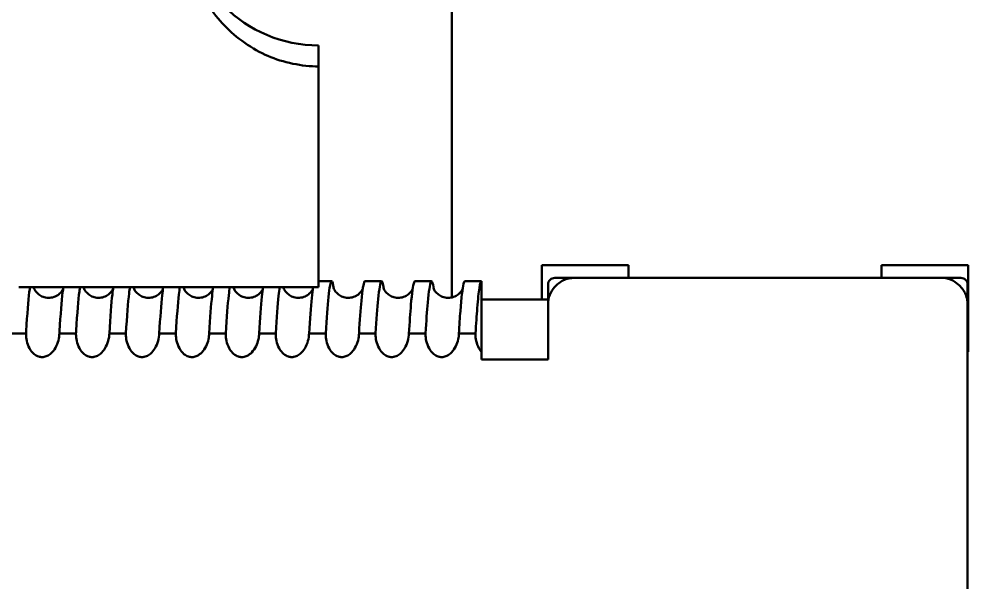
# Model space of a CAD drawing. Header units: millimetres. Extents: x -106 to 841, y -50 to 594.
# Drawn here: x 228.33 to 242.58, y 310.84 to 319.3 of the extents above; entities that cross this region are included whole.
import ezdxf

# ---------------------------------------------------------------- set-up
doc = ezdxf.new("R2010")
doc.units = ezdxf.units.MM
doc.layers.add('Visible (ISO)', color=7, linetype='Continuous', lineweight=50)

msp = doc.modelspace()

# ---------------------------------------------------------------- linework, layer by layer
at = {"layer": 'Visible (ISO)'}
for p, q in [((234.831, 315.116), (234.831, 375.018)), ((232.831, 318.584), (232.831, 318.9)), ((232.831, 315.27), (232.831, 318.584)), ((236.184, 315.6), (236.184, 315.085)), ((237.484, 315.6), (236.184, 315.6)), ((237.484, 315.41), (237.484, 315.6)), ((241.284, 315.6), (241.284, 315.41)), ((242.584, 315.6), (241.284, 315.6)), ((242.584, 314.3), (242.584, 315.6)), ((232.831, 315.36), (233.027, 315.36)), ((233.527, 315.36), (233.777, 315.36)), ((234.277, 315.36), (234.527, 315.36)), ((235.027, 315.36), (235.277, 315.36)), ((235.277, 314.297), (235.277, 315.36)), ((242.181, 315.41), (236.672, 315.41)), ((228.331, 315.27), (232.831, 315.27)), ((235.277, 315.085), (236.277, 315.085)), ((236.277, 315.015), (236.277, 314.183)), ((242.577, 309.806), (242.577, 315.015)), ((228.437, 314.576), (228.188, 314.576)), ((229.187, 314.576), (228.938, 314.576)), ((229.937, 314.576), (229.688, 314.576)), ((230.687, 314.576), (230.438, 314.576)), ((231.437, 314.576), (231.188, 314.576)), ((232.187, 314.576), (231.938, 314.576)), ((232.937, 314.576), (232.688, 314.576)), ((233.687, 314.576), (233.438, 314.576)), ((234.437, 314.576), (234.188, 314.576)), ((235.187, 314.576), (234.938, 314.576)), ((235.277, 314.183), (235.277, 314.297)), ((242.577, 314.3), (242.584, 314.3)), ((236.277, 314.183), (235.277, 314.183))]:
    msp.add_line(p, q, dxfattribs=at)
msp.add_arc((232.831, 320.9), 2, 180, 270, dxfattribs=at)
for points, knots in [([(232.831, 318.584), (232.585, 318.584), (232.296, 318.644), (231.839, 318.842), (231.591, 319.015), (231.242, 319.38), (231.078, 319.635), (230.889, 320.106), (230.831, 320.406), (230.831, 320.661)], [0.601427, 0.601427, 0.601427, 0.601427, 0.6751708, 0.6751708, 0.7508207, 0.7508207, 0.8266671, 0.8266671, 0.9030965, 0.9030965, 0.9030965, 0.9030965]), ([(232.937, 314.576), (232.95, 314.804), (232.964, 314.989), (232.994, 315.272), (233.01, 315.352), (233.036, 315.366), (233.048, 315.327), (233.06, 315.244)], [23.8448919, 23.8448919, 23.8448919, 23.8448919, 23.945643, 23.945643, 24.0592602, 24.0592602, 24.1479239, 24.1479239, 24.1479239, 24.1479239]), ([(233.527, 315.36), (233.525, 315.36), (233.522, 315.358), (233.505, 315.33), (233.489, 315.232), (233.461, 314.939), (233.449, 314.774), (233.438, 314.576)], [4.3423488, 4.3423488, 4.3423488, 4.3423488, 4.3611582, 4.3611582, 4.4759049, 4.4759049, 4.5637404, 4.5637404, 4.5637404, 4.5637404]), ([(233.687, 314.576), (233.699, 314.787), (233.712, 314.961), (233.741, 315.25), (233.757, 315.341), (233.784, 315.372), (233.797, 315.333), (233.81, 315.244)], [25.6952883, 25.6952883, 25.6952883, 25.6952883, 25.7882005, 25.7882005, 25.9018793, 25.9018793, 25.9977252, 25.9977252, 25.9977252, 25.9977252]), ([(234.277, 315.36), (234.273, 315.36), (234.269, 315.355), (234.249, 315.301), (234.233, 315.186), (234.207, 314.886), (234.197, 314.742), (234.188, 314.576)], [2.4800003, 2.4800003, 2.4800003, 2.4800003, 2.5121779, 2.5121779, 2.627333, 2.627333, 2.7011625, 2.7011625, 2.7011625, 2.7011625]), ([(234.437, 314.576), (234.448, 314.759), (234.459, 314.915), (234.486, 315.212), (234.502, 315.318), (234.531, 315.38), (234.545, 315.344), (234.56, 315.244)], [27.5426009, 27.5426009, 27.5426009, 27.5426009, 27.6233561, 27.6233561, 27.7373432, 27.7373432, 27.844639, 27.844639, 27.844639, 27.844639]), ([(235.027, 315.36), (235.02, 315.36), (235.014, 315.347), (234.992, 315.254), (234.976, 315.116), (234.952, 314.813), (234.945, 314.701), (234.938, 314.576)], [0.6187987, 0.6187987, 0.6187987, 0.6187987, 0.6686325, 0.6686325, 0.7844385, 0.7844385, 0.8398741, 0.8398741, 0.8398741, 0.8398741]), ([(235.187, 314.576), (235.196, 314.721), (235.204, 314.849), (235.224, 315.09), (235.235, 315.192), (235.256, 315.327), (235.267, 315.361), (235.277, 315.36)], [29.3881886, 29.3881886, 29.3881886, 29.3881886, 29.4520975, 29.4520975, 29.5305176, 29.5305176, 29.6076158, 29.6076158, 29.6076158, 29.6076158]), ([(236.672, 315.41), (236.645, 315.41), (236.617, 315.408), (236.554, 315.395), (236.526, 315.383), (236.457, 315.349), (236.41, 315.31), (236.347, 315.238), (236.32, 315.2), (236.284, 315.11), (236.277, 315.063), (236.277, 315.015)], [-0.06008414, -0.06008414, -0.06008414, -0.06008414, -0.05530127, -0.05530127, -0.04874788, -0.04874788, -0.02928858, -0.02928858, -0.01446579, -0.01446579, -0.00002481, -0.00002481, -0.00002481, -0.00002481]), ([(236.277, 315.31), (236.277, 315.337), (236.287, 315.363), (236.325, 315.4), (236.351, 315.41), (236.377, 315.41)], [0, 0, 0, 0, 0.5, 0.5, 1, 1, 1, 1]), ([(236.277, 315.015), (236.277, 315.039), (236.277, 315.062), (236.277, 315.083), (236.277, 315.112), (236.277, 315.138), (236.277, 315.163), (236.277, 315.261), (236.277, 315.31), (236.277, 315.31)], [0.2840931, 0.2840931, 0.2840931, 0.2840931, 0.375, 0.375, 0.375, 0.5, 0.5, 0.5, 1, 1, 1, 1]), ([(236.377, 315.41), (236.377, 315.41), (236.404, 315.41), (236.46, 315.41), (236.478, 315.41), (236.5, 315.41), (236.524, 315.41), (236.566, 315.41), (236.615, 315.41), (236.672, 315.41)], [0, 0, 0, 0, 0.375, 0.375, 0.375, 0.5, 0.5, 0.5, 0.7161658, 0.7161658, 0.7161658, 0.7161658]), ([(242.577, 315.015), (242.577, 315.042), (242.574, 315.07), (242.561, 315.134), (242.55, 315.161), (242.516, 315.23), (242.476, 315.277), (242.405, 315.34), (242.367, 315.367), (242.276, 315.403), (242.229, 315.41), (242.181, 315.41)], [-0.06008414, -0.06008414, -0.06008414, -0.06008414, -0.05530127, -0.05530127, -0.04874788, -0.04874788, -0.02928858, -0.02928858, -0.01446579, -0.01446579, -0.00002481, -0.00002481, -0.00002481, -0.00002481]), ([(242.181, 315.41), (242.205, 315.41), (242.228, 315.41), (242.249, 315.41), (242.278, 315.41), (242.304, 315.41), (242.329, 315.41), (242.427, 315.41), (242.477, 315.41), (242.477, 315.41)], [0.2840931, 0.2840931, 0.2840931, 0.2840931, 0.375, 0.375, 0.375, 0.5, 0.5, 0.5, 1, 1, 1, 1]), ([(242.477, 315.41), (242.503, 315.41), (242.529, 315.4), (242.566, 315.363), (242.577, 315.337), (242.577, 315.31)], [0, 0, 0, 0, 0.5, 0.5, 1, 1, 1, 1]), ([(242.577, 315.31), (242.577, 315.31), (242.577, 315.283), (242.577, 315.227), (242.577, 315.209), (242.577, 315.187), (242.577, 315.163), (242.577, 315.121), (242.577, 315.072), (242.577, 315.015)], [0, 0, 0, 0, 0.375, 0.375, 0.375, 0.5, 0.5, 0.5, 0.7161658, 0.7161658, 0.7161658, 0.7161658]), ([(228.437, 314.576), (228.44, 314.622), (228.442, 314.666), (228.46, 314.949), (228.476, 315.129), (228.494, 315.25), (228.496, 315.26), (228.497, 315.27)], [12.723941, 12.723941, 12.723941, 12.723941, 12.7440868, 12.7440868, 12.8582609, 12.8582609, 12.8704645, 12.8704645, 12.8704645, 12.8704645]), ([(228.553, 315.262), (228.553, 315.262), (228.553, 315.262), (228.554, 315.258), (228.556, 315.253), (228.564, 315.236), (228.569, 315.225), (228.583, 315.205), (228.59, 315.197), (228.61, 315.175), (228.626, 315.161), (228.664, 315.136), (228.687, 315.126), (228.737, 315.112), (228.766, 315.109), (228.823, 315.113), (228.851, 315.12), (228.902, 315.143), (228.924, 315.158), (228.957, 315.189), (228.969, 315.204), (228.985, 315.227), (228.99, 315.236), (228.993, 315.243), (228.993, 315.244), (228.994, 315.244)], [0.41726806, 0.41726806, 0.41726806, 0.41726806, 0.42327513, 0.42327513, 0.43491201, 0.43491201, 0.44370211, 0.44370211, 0.4486545, 0.4486545, 0.45686031, 0.45686031, 0.46515547, 0.46515547, 0.47440665, 0.47440665, 0.48392853, 0.48392853, 0.4933756, 0.4933756, 0.50205454, 0.50205454, 0.5100681, 0.5100681, 0.5106855, 0.5106855, 0.5106855, 0.5106855]), ([(228.998, 315.27), (228.994, 315.248), (228.99, 315.221), (228.971, 315.062), (228.955, 314.866), (228.939, 314.6), (228.938, 314.588), (228.938, 314.576)], [15.6374478, 15.6374478, 15.6374478, 15.6374478, 15.6653056, 15.6653056, 15.7801653, 15.7801653, 15.7855093, 15.7855093, 15.7855093, 15.7855093]), ([(229.187, 314.576), (229.188, 314.592), (229.189, 314.607), (229.205, 314.882), (229.222, 315.08), (229.241, 315.23), (229.244, 315.252), (229.247, 315.27)], [14.5706352, 14.5706352, 14.5706352, 14.5706352, 14.5775751, 14.5775751, 14.6945099, 14.6945099, 14.7173272, 14.7173272, 14.7173272, 14.7173272]), ([(229.303, 315.262), (229.303, 315.262), (229.303, 315.262), (229.304, 315.258), (229.306, 315.253), (229.314, 315.236), (229.319, 315.225), (229.333, 315.205), (229.34, 315.197), (229.36, 315.175), (229.376, 315.161), (229.414, 315.136), (229.437, 315.126), (229.487, 315.112), (229.516, 315.109), (229.573, 315.113), (229.601, 315.12), (229.652, 315.143), (229.674, 315.158), (229.707, 315.189), (229.719, 315.204), (229.735, 315.227), (229.74, 315.236), (229.743, 315.243), (229.743, 315.244), (229.744, 315.244)], [0.41726806, 0.41726806, 0.41726806, 0.41726806, 0.42327513, 0.42327513, 0.43491201, 0.43491201, 0.44370211, 0.44370211, 0.4486545, 0.4486545, 0.45686031, 0.45686031, 0.46515548, 0.46515548, 0.47440665, 0.47440665, 0.48392853, 0.48392853, 0.4933756, 0.4933756, 0.50205454, 0.50205454, 0.5100681, 0.5100681, 0.5106855, 0.5106855, 0.5106855, 0.5106855]), ([(229.748, 315.27), (229.743, 315.241), (229.738, 315.205), (229.718, 315.028), (229.702, 314.829), (229.688, 314.576)], [13.7704601, 13.7704601, 13.7704601, 13.7704601, 13.8064265, 13.8064265, 13.9188564, 13.9188564, 13.9188564, 13.9188564]), ([(229.937, 314.576), (229.952, 314.839), (229.968, 315.043), (229.989, 315.214), (229.993, 315.245), (229.997, 315.27)], [16.4197967, 16.4197967, 16.4197967, 16.4197967, 16.5353153, 16.5353153, 16.5667707, 16.5667707, 16.5667707, 16.5667707]), ([(230.053, 315.262), (230.053, 315.262), (230.053, 315.262), (230.054, 315.258), (230.056, 315.253), (230.064, 315.236), (230.069, 315.225), (230.083, 315.205), (230.09, 315.197), (230.11, 315.175), (230.126, 315.161), (230.164, 315.136), (230.187, 315.126), (230.237, 315.112), (230.266, 315.109), (230.323, 315.113), (230.351, 315.12), (230.402, 315.143), (230.424, 315.158), (230.457, 315.189), (230.469, 315.204), (230.485, 315.227), (230.49, 315.236), (230.493, 315.243), (230.493, 315.244), (230.494, 315.244)], [0.41726806, 0.41726806, 0.41726806, 0.41726806, 0.42327513, 0.42327513, 0.43491201, 0.43491201, 0.44370211, 0.44370211, 0.4486545, 0.4486545, 0.45686031, 0.45686031, 0.46515548, 0.46515548, 0.47440665, 0.47440665, 0.48392853, 0.48392853, 0.4933756, 0.4933756, 0.50205454, 0.50205454, 0.5100681, 0.5100681, 0.5106855, 0.5106855, 0.5106855, 0.5106855]), ([(230.498, 315.27), (230.492, 315.238), (230.487, 315.197), (230.466, 315.013), (230.452, 314.819), (230.438, 314.576)], [11.8991454, 11.8991454, 11.8991454, 11.8991454, 11.9393712, 11.9393712, 12.0479352, 12.0479352, 12.0479352, 12.0479352]), ([(230.687, 314.576), (230.702, 314.827), (230.717, 315.025), (230.737, 315.203), (230.742, 315.241), (230.747, 315.27)], [18.2727804, 18.2727804, 18.2727804, 18.2727804, 18.3835196, 18.3835196, 18.420122, 18.420122, 18.420122, 18.420122]), ([(230.803, 315.262), (230.803, 315.262), (230.803, 315.262), (230.804, 315.258), (230.806, 315.253), (230.814, 315.236), (230.819, 315.225), (230.833, 315.205), (230.84, 315.197), (230.86, 315.175), (230.876, 315.161), (230.914, 315.136), (230.937, 315.126), (230.987, 315.112), (231.016, 315.109), (231.073, 315.113), (231.101, 315.12), (231.152, 315.143), (231.174, 315.158), (231.207, 315.189), (231.219, 315.204), (231.235, 315.227), (231.24, 315.236), (231.243, 315.243), (231.243, 315.244), (231.244, 315.244)], [0.41726807, 0.41726807, 0.41726807, 0.41726807, 0.42327513, 0.42327513, 0.43491201, 0.43491201, 0.44370211, 0.44370211, 0.44865451, 0.44865451, 0.45686032, 0.45686032, 0.46515548, 0.46515548, 0.47440666, 0.47440666, 0.48392853, 0.48392853, 0.49337561, 0.49337561, 0.50205454, 0.50205454, 0.51006811, 0.51006811, 0.51068551, 0.51068551, 0.51068551, 0.51068551]), ([(231.248, 315.27), (231.242, 315.236), (231.236, 315.192), (231.216, 315.005), (231.201, 314.814), (231.188, 314.576)], [10.0230326, 10.0230326, 10.0230326, 10.0230326, 10.0656842, 10.0656842, 10.1720563, 10.1720563, 10.1720563, 10.1720563]), ([(231.437, 314.576), (231.451, 314.82), (231.466, 315.015), (231.487, 315.198), (231.492, 315.238), (231.497, 315.27)], [20.1306137, 20.1306137, 20.1306137, 20.1306137, 20.2388563, 20.2388563, 20.2783801, 20.2783801, 20.2783801, 20.2783801]), ([(231.553, 315.262), (231.553, 315.262), (231.553, 315.262), (231.554, 315.258), (231.556, 315.253), (231.564, 315.236), (231.569, 315.225), (231.583, 315.205), (231.59, 315.197), (231.61, 315.175), (231.626, 315.161), (231.664, 315.136), (231.687, 315.126), (231.737, 315.112), (231.766, 315.109), (231.823, 315.113), (231.851, 315.12), (231.902, 315.143), (231.924, 315.158), (231.957, 315.189), (231.969, 315.204), (231.985, 315.227), (231.99, 315.236), (231.993, 315.243), (231.993, 315.244), (231.994, 315.244)], [0.41726806, 0.41726806, 0.41726806, 0.41726806, 0.42327513, 0.42327513, 0.43491201, 0.43491201, 0.44370211, 0.44370211, 0.4486545, 0.4486545, 0.45686031, 0.45686031, 0.46515548, 0.46515548, 0.47440665, 0.47440665, 0.48392853, 0.48392853, 0.4933756, 0.4933756, 0.50205454, 0.50205454, 0.5100681, 0.5100681, 0.5106855, 0.5106855, 0.5106855, 0.5106855]), ([(231.998, 315.27), (231.992, 315.234), (231.985, 315.185), (231.965, 314.993), (231.951, 314.807), (231.938, 314.576)], [8.1494332, 8.1494332, 8.1494332, 8.1494332, 8.1951088, 8.1951088, 8.2980467, 8.2980467, 8.2980467, 8.2980467]), ([(232.187, 314.576), (232.201, 314.815), (232.215, 315.006), (232.236, 315.193), (232.242, 315.236), (232.247, 315.27)], [21.990219, 21.990219, 21.990219, 21.990219, 22.0957241, 22.0957241, 22.1376884, 22.1376884, 22.1376884, 22.1376884]), ([(232.303, 315.262), (232.303, 315.262), (232.303, 315.262), (232.304, 315.258), (232.306, 315.253), (232.314, 315.236), (232.319, 315.225), (232.333, 315.205), (232.34, 315.197), (232.36, 315.175), (232.376, 315.161), (232.414, 315.136), (232.437, 315.126), (232.487, 315.112), (232.516, 315.109), (232.573, 315.113), (232.601, 315.12), (232.652, 315.143), (232.674, 315.158), (232.707, 315.189), (232.719, 315.204), (232.735, 315.227), (232.74, 315.236), (232.743, 315.243), (232.743, 315.244), (232.744, 315.244)], [0.41726806, 0.41726806, 0.41726806, 0.41726806, 0.42327513, 0.42327513, 0.43491201, 0.43491201, 0.44370211, 0.44370211, 0.4486545, 0.4486545, 0.45686031, 0.45686031, 0.46515548, 0.46515548, 0.47440665, 0.47440665, 0.48392853, 0.48392853, 0.4933756, 0.4933756, 0.50205454, 0.50205454, 0.5100681, 0.5100681, 0.5106855, 0.5106855, 0.5106855, 0.5106855]), ([(232.748, 315.27), (232.741, 315.229), (232.734, 315.174), (232.713, 314.973), (232.7, 314.794), (232.688, 314.576)], [6.280664, 6.280664, 6.280664, 6.280664, 6.3317559, 6.3317559, 6.4289348, 6.4289348, 6.4289348, 6.4289348]), ([(233.053, 315.262), (233.053, 315.262), (233.053, 315.262), (233.054, 315.258), (233.056, 315.253), (233.064, 315.236), (233.069, 315.225), (233.083, 315.205), (233.09, 315.197), (233.11, 315.175), (233.126, 315.161), (233.164, 315.136), (233.187, 315.126), (233.237, 315.112), (233.266, 315.109), (233.323, 315.113), (233.351, 315.12), (233.402, 315.143), (233.424, 315.158), (233.457, 315.189), (233.469, 315.204), (233.485, 315.227), (233.49, 315.236), (233.493, 315.243), (233.493, 315.244), (233.494, 315.244)], [0.41726806, 0.41726806, 0.41726806, 0.41726806, 0.42327513, 0.42327513, 0.43491201, 0.43491201, 0.44370211, 0.44370211, 0.4486545, 0.4486545, 0.45686031, 0.45686031, 0.46515548, 0.46515548, 0.47440665, 0.47440665, 0.48392853, 0.48392853, 0.4933756, 0.4933756, 0.50205454, 0.50205454, 0.5100681, 0.5100681, 0.5106855, 0.5106855, 0.5106855, 0.5106855]), ([(233.803, 315.262), (233.803, 315.262), (233.803, 315.262), (233.804, 315.258), (233.806, 315.253), (233.814, 315.236), (233.819, 315.225), (233.833, 315.205), (233.84, 315.197), (233.86, 315.175), (233.876, 315.161), (233.914, 315.136), (233.937, 315.126), (233.987, 315.112), (234.016, 315.109), (234.073, 315.113), (234.101, 315.12), (234.152, 315.143), (234.174, 315.158), (234.207, 315.189), (234.219, 315.204), (234.235, 315.227), (234.24, 315.236), (234.243, 315.243), (234.243, 315.244), (234.244, 315.244)], [0.41726806, 0.41726806, 0.41726806, 0.41726806, 0.42327513, 0.42327513, 0.43491201, 0.43491201, 0.44370211, 0.44370211, 0.4486545, 0.4486545, 0.45686031, 0.45686031, 0.46515548, 0.46515548, 0.47440665, 0.47440665, 0.48392853, 0.48392853, 0.4933756, 0.4933756, 0.50205454, 0.50205454, 0.5100681, 0.5100681, 0.5106855, 0.5106855, 0.5106855, 0.5106855]), ([(234.553, 315.262), (234.553, 315.262), (234.553, 315.262), (234.554, 315.258), (234.556, 315.253), (234.564, 315.236), (234.569, 315.225), (234.583, 315.205), (234.59, 315.197), (234.61, 315.175), (234.626, 315.161), (234.664, 315.136), (234.687, 315.126), (234.737, 315.112), (234.766, 315.109), (234.823, 315.113), (234.851, 315.12), (234.902, 315.143), (234.924, 315.158), (234.957, 315.189), (234.969, 315.204), (234.985, 315.227), (234.99, 315.236), (234.993, 315.243), (234.993, 315.244), (234.994, 315.244)], [0.41726806, 0.41726806, 0.41726806, 0.41726806, 0.42327513, 0.42327513, 0.43491201, 0.43491201, 0.44370211, 0.44370211, 0.4486545, 0.4486545, 0.45686031, 0.45686031, 0.46515547, 0.46515547, 0.47440665, 0.47440665, 0.48392853, 0.48392853, 0.4933756, 0.4933756, 0.50205454, 0.50205454, 0.5100681, 0.5100681, 0.5106855, 0.5106855, 0.5106855, 0.5106855]), ([(228.938, 314.576), (228.937, 314.541), (228.932, 314.506), (228.913, 314.433), (228.898, 314.394), (228.859, 314.328), (228.837, 314.299), (228.794, 314.261), (228.775, 314.249), (228.736, 314.23), (228.715, 314.224), (228.691, 314.221), (228.688, 314.221), (228.682, 314.221), (228.68, 314.221), (228.66, 314.221), (228.644, 314.223), (228.602, 314.236), (228.579, 314.249), (228.532, 314.288), (228.508, 314.317), (228.47, 314.388), (228.456, 314.426), (228.44, 314.498), (228.437, 314.532), (228.437, 314.569), (228.437, 314.572), (228.437, 314.576)], [-0.1049128, -0.1049128, -0.1049128, -0.1049128, -0.0930355, -0.0930355, -0.0791408, -0.0791408, -0.0669353, -0.0669353, -0.0593338, -0.0593338, -0.05198, -0.05198, -0.0508406, -0.0508406, -0.0500369, -0.0500369, -0.0442115, -0.0442115, -0.035207, -0.035207, -0.0231856, -0.0231856, -0.0110571, -0.0110571, -0.0010917, -0.0010917, 0, 0, 0, 0]), ([(229.688, 314.576), (229.687, 314.538), (229.681, 314.501), (229.66, 314.425), (229.644, 314.386), (229.604, 314.321), (229.582, 314.293), (229.537, 314.256), (229.516, 314.243), (229.483, 314.23), (229.472, 314.226), (229.455, 314.223), (229.45, 314.222), (229.441, 314.221), (229.438, 314.221), (229.432, 314.221), (229.43, 314.221), (229.41, 314.221), (229.394, 314.223), (229.352, 314.236), (229.329, 314.249), (229.282, 314.288), (229.258, 314.317), (229.22, 314.388), (229.206, 314.426), (229.19, 314.498), (229.187, 314.532), (229.187, 314.569), (229.187, 314.572), (229.187, 314.576)], [-0.104894, -0.104894, -0.104894, -0.104894, -0.0920717, -0.0920717, -0.0780074, -0.0780074, -0.0661036, -0.0661036, -0.0579072, -0.0579072, -0.053936, -0.053936, -0.05198, -0.05198, -0.0508406, -0.0508406, -0.0500369, -0.0500369, -0.0442115, -0.0442115, -0.035207, -0.035207, -0.0231856, -0.0231856, -0.0110571, -0.0110571, -0.0010917, -0.0010917, 0, 0, 0, 0]), ([(230.438, 314.576), (230.437, 314.538), (230.431, 314.501), (230.41, 314.425), (230.394, 314.386), (230.354, 314.321), (230.332, 314.293), (230.287, 314.256), (230.266, 314.243), (230.233, 314.23), (230.222, 314.226), (230.205, 314.223), (230.2, 314.222), (230.191, 314.221), (230.188, 314.221), (230.182, 314.221), (230.18, 314.221), (230.16, 314.221), (230.144, 314.223), (230.102, 314.236), (230.079, 314.249), (230.032, 314.288), (230.008, 314.317), (229.97, 314.388), (229.956, 314.426), (229.94, 314.498), (229.937, 314.532), (229.937, 314.569), (229.937, 314.572), (229.937, 314.576)], [-0.104894, -0.104894, -0.104894, -0.104894, -0.0920717, -0.0920717, -0.0780074, -0.0780074, -0.0661036, -0.0661036, -0.0579072, -0.0579072, -0.053936, -0.053936, -0.05198, -0.05198, -0.0508406, -0.0508406, -0.0500369, -0.0500369, -0.0442115, -0.0442115, -0.035207, -0.035207, -0.0231856, -0.0231856, -0.0110571, -0.0110571, -0.0010917, -0.0010917, 0, 0, 0, 0]), ([(231.188, 314.576), (231.187, 314.547), (231.183, 314.517), (231.169, 314.453), (231.157, 314.418), (231.125, 314.351), (231.103, 314.318), (231.056, 314.271), (231.034, 314.253), (230.988, 314.231), (230.967, 314.224), (230.941, 314.221), (230.938, 314.221), (230.932, 314.221), (230.93, 314.221), (230.91, 314.221), (230.894, 314.223), (230.852, 314.236), (230.829, 314.249), (230.782, 314.288), (230.758, 314.317), (230.72, 314.388), (230.706, 314.426), (230.69, 314.498), (230.687, 314.532), (230.687, 314.569), (230.687, 314.572), (230.687, 314.576)], [-0.1048896, -0.1048896, -0.1048896, -0.1048896, -0.0948571, -0.0948571, -0.0825069, -0.0825069, -0.0694018, -0.0694018, -0.0597858, -0.0597858, -0.05198, -0.05198, -0.0508406, -0.0508406, -0.0500369, -0.0500369, -0.0442115, -0.0442115, -0.035207, -0.035207, -0.0231856, -0.0231856, -0.0110571, -0.0110571, -0.0010917, -0.0010917, 0, 0, 0, 0]), ([(231.938, 314.576), (231.937, 314.547), (231.933, 314.517), (231.919, 314.453), (231.907, 314.418), (231.875, 314.351), (231.853, 314.318), (231.806, 314.271), (231.784, 314.253), (231.738, 314.231), (231.717, 314.224), (231.691, 314.221), (231.688, 314.221), (231.682, 314.221), (231.68, 314.221), (231.66, 314.221), (231.644, 314.223), (231.602, 314.236), (231.579, 314.249), (231.532, 314.288), (231.508, 314.317), (231.47, 314.388), (231.456, 314.426), (231.44, 314.498), (231.437, 314.532), (231.437, 314.569), (231.437, 314.572), (231.437, 314.576)], [-0.1048896, -0.1048896, -0.1048896, -0.1048896, -0.0948571, -0.0948571, -0.0825069, -0.0825069, -0.0694018, -0.0694018, -0.0597858, -0.0597858, -0.05198, -0.05198, -0.0508406, -0.0508406, -0.0500369, -0.0500369, -0.0442115, -0.0442115, -0.035207, -0.035207, -0.0231856, -0.0231856, -0.0110571, -0.0110571, -0.0010917, -0.0010917, 0, 0, 0, 0]), ([(232.688, 314.576), (232.687, 314.538), (232.681, 314.501), (232.66, 314.425), (232.644, 314.386), (232.604, 314.321), (232.582, 314.293), (232.537, 314.256), (232.516, 314.243), (232.483, 314.23), (232.472, 314.226), (232.455, 314.223), (232.45, 314.222), (232.441, 314.221), (232.438, 314.221), (232.432, 314.221), (232.43, 314.221), (232.41, 314.221), (232.394, 314.223), (232.352, 314.236), (232.329, 314.249), (232.282, 314.288), (232.258, 314.317), (232.22, 314.388), (232.206, 314.426), (232.19, 314.498), (232.187, 314.532), (232.187, 314.569), (232.187, 314.572), (232.187, 314.576)], [-0.104894, -0.104894, -0.104894, -0.104894, -0.0920717, -0.0920717, -0.0780074, -0.0780074, -0.0661036, -0.0661036, -0.0579072, -0.0579072, -0.053936, -0.053936, -0.05198, -0.05198, -0.0508406, -0.0508406, -0.0500369, -0.0500369, -0.0442115, -0.0442115, -0.035207, -0.035207, -0.0231856, -0.0231856, -0.0110571, -0.0110571, -0.0010917, -0.0010917, 0, 0, 0, 0]), ([(233.438, 314.576), (233.437, 314.541), (233.432, 314.506), (233.413, 314.433), (233.398, 314.394), (233.359, 314.328), (233.337, 314.299), (233.294, 314.261), (233.275, 314.249), (233.236, 314.23), (233.215, 314.224), (233.191, 314.221), (233.188, 314.221), (233.182, 314.221), (233.18, 314.221), (233.16, 314.221), (233.144, 314.223), (233.102, 314.236), (233.079, 314.249), (233.032, 314.288), (233.008, 314.317), (232.97, 314.388), (232.956, 314.426), (232.94, 314.498), (232.937, 314.532), (232.937, 314.569), (232.937, 314.572), (232.937, 314.576)], [-0.1049128, -0.1049128, -0.1049128, -0.1049128, -0.0930355, -0.0930355, -0.0791408, -0.0791408, -0.0669353, -0.0669353, -0.0593338, -0.0593338, -0.05198, -0.05198, -0.0508406, -0.0508406, -0.0500369, -0.0500369, -0.0442115, -0.0442115, -0.035207, -0.035207, -0.0231856, -0.0231856, -0.0110571, -0.0110571, -0.0010917, -0.0010917, 0, 0, 0, 0]), ([(234.188, 314.576), (234.187, 314.538), (234.181, 314.501), (234.16, 314.425), (234.144, 314.386), (234.104, 314.321), (234.082, 314.293), (234.037, 314.256), (234.016, 314.243), (233.983, 314.23), (233.972, 314.226), (233.955, 314.223), (233.95, 314.222), (233.941, 314.221), (233.938, 314.221), (233.932, 314.221), (233.93, 314.221), (233.91, 314.221), (233.894, 314.223), (233.852, 314.236), (233.829, 314.249), (233.782, 314.288), (233.758, 314.317), (233.72, 314.388), (233.706, 314.426), (233.69, 314.498), (233.687, 314.532), (233.687, 314.569), (233.687, 314.572), (233.687, 314.576)], [-0.104894, -0.104894, -0.104894, -0.104894, -0.0920717, -0.0920717, -0.0780074, -0.0780074, -0.0661036, -0.0661036, -0.0579072, -0.0579072, -0.053936, -0.053936, -0.05198, -0.05198, -0.0508406, -0.0508406, -0.0500369, -0.0500369, -0.0442115, -0.0442115, -0.035207, -0.035207, -0.0231856, -0.0231856, -0.0110571, -0.0110571, -0.0010917, -0.0010917, 0, 0, 0, 0]), ([(234.938, 314.576), (234.937, 314.547), (234.933, 314.517), (234.919, 314.453), (234.907, 314.418), (234.875, 314.351), (234.853, 314.318), (234.806, 314.271), (234.784, 314.253), (234.738, 314.231), (234.717, 314.224), (234.691, 314.221), (234.688, 314.221), (234.682, 314.221), (234.68, 314.221), (234.66, 314.221), (234.644, 314.223), (234.602, 314.236), (234.579, 314.249), (234.532, 314.288), (234.508, 314.317), (234.47, 314.388), (234.456, 314.426), (234.44, 314.498), (234.437, 314.532), (234.437, 314.569), (234.437, 314.572), (234.437, 314.576)], [-0.1048896, -0.1048896, -0.1048896, -0.1048896, -0.0948571, -0.0948571, -0.0825069, -0.0825069, -0.0694018, -0.0694018, -0.0597858, -0.0597858, -0.05198, -0.05198, -0.0508406, -0.0508406, -0.0500369, -0.0500369, -0.0442115, -0.0442115, -0.035207, -0.035207, -0.0231856, -0.0231856, -0.0110571, -0.0110571, -0.0010917, -0.0010917, 0, 0, 0, 0]), ([(235.277, 314.297), (235.263, 314.314), (235.25, 314.332), (235.22, 314.388), (235.206, 314.426), (235.19, 314.498), (235.187, 314.532), (235.187, 314.569), (235.187, 314.572), (235.187, 314.576)], [-0.03014748, -0.03014748, -0.03014748, -0.03014748, -0.02318558, -0.02318558, -0.01105712, -0.01105712, -0.00109173, -0.00109173, 0, 0, 0, 0])]:
    msp.add_open_spline(points, degree=3, knots=knots, dxfattribs=at)
for points in [[(228.556, 315.27), (228.557, 315.262), (228.558, 315.254), (228.56, 315.244)], [(229.306, 315.27), (229.307, 315.262), (229.308, 315.254), (229.31, 315.244)], [(230.056, 315.27), (230.057, 315.262), (230.058, 315.254), (230.06, 315.244)], [(230.806, 315.27), (230.807, 315.262), (230.808, 315.254), (230.81, 315.244)], [(231.556, 315.27), (231.557, 315.262), (231.558, 315.254), (231.56, 315.244)], [(232.306, 315.27), (232.307, 315.262), (232.308, 315.254), (232.31, 315.244)]]:
    msp.add_open_spline(points, degree=3, dxfattribs=at)

doc.saveas('drawing.dxf')
